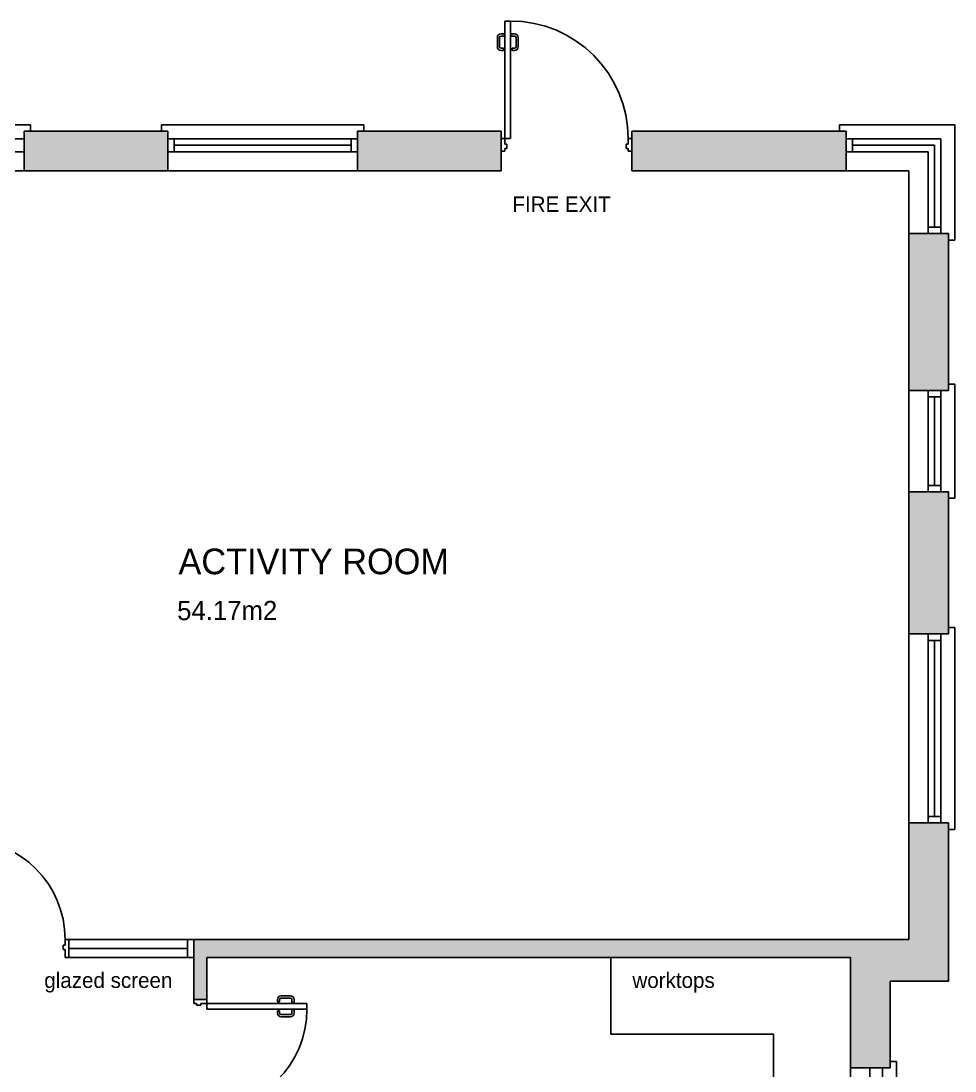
# Model space of a CAD drawing. Extents: x -3138 to 23381, y 5420 to 23275.
# Drawn here: x 16096 to 23381, y 15079 to 23275 of the extents above; entities that cross this region are included whole.
import ezdxf

# ---------------------------------------------------------------- set-up
doc = ezdxf.new("R2010")
doc.units = 0
for name, color, linetype in [('A-DOORS___FRAMES-G', 150, 'CONTINUOUS'), ('A-EXTERNAL_-WALL_G', 7, 'CONTINUOUS'), ('A-INTERNAL_WALL_G', 7, 'CONTINUOUS'), ('A-WINDOW_G', 62, 'CONTINUOUS'), ('AREA', 6, 'CONTINUOUS'), ('KITCHEN_UNITS', 33, 'CONTINUOUS'), ('ROOM_TITLES', 7, 'CONTINUOUS'), ('TEXT', 7, 'CONTINUOUS'), ('WALLSHADE', 254, 'CONTINUOUS')]:
    doc.layers.add(name, color=color, linetype=linetype)
doc.styles.add('STYLE2', font='comic.ttf', dxfattribs={"height": 200})

# ---------------------------------------------------------------- blocks, each defined once
blk = doc.blocks.new('*U13')
at = {"layer": 'WALLSHADE', "linetype": 'CONTINUOUS'}
for points in [[(16120.7, 22105.1), (16120.7, 22415.1), (17240.7, 22105.1)], [(17240.7, 22105.1), (16120.7, 22415.1), (17240.7, 22415.1)], [(18720.7, 22105.1), (18720.7, 22415.1), (18785.7, 22105.1)], [(18785.7, 22105.1), (18720.7, 22415.1), (18785.7, 22415.1)], [(18785.7, 22105.1), (18785.7, 22415.1), (18885.7, 22105.1)], [(18885.7, 22105.1), (18785.7, 22415.1), (18885.7, 22415.1)], [(18885.7, 22105.1), (18885.7, 22415.1), (19390.7, 22105.1)], [(19390.7, 22105.1), (18885.7, 22415.1), (19390.7, 22415.1)], [(19390.7, 22105.1), (19390.7, 22415.1), (19840.7, 22105.1)], [(19840.7, 22105.1), (19390.7, 22415.1), (19840.7, 22415.1)], [(20860.7, 22105.1), (20860.7, 22415.1), (20865.7, 22105.1)], [(20865.7, 22105.1), (20860.7, 22415.1), (20865.7, 22415.1)], [(20865.7, 22105.1), (20865.7, 22415.1), (22530.7, 22105.1)], [(22530.7, 22105.1), (20865.7, 22415.1), (22530.7, 22415.1)], [(23020.7, 20390.1), (23020.7, 21615.1), (23330.7, 20390.1)], [(23330.7, 20390.1), (23020.7, 21615.1), (23330.7, 21615.1)], [(23020.7, 18490.1), (23020.7, 19600.1), (23330.7, 18490.1)], [(23330.7, 18490.1), (23020.7, 19600.1), (23330.7, 19600.1)], [(23020.7, 15779.1), (23020.7, 17015.1), (23330.7, 15779.1)], [(23330.7, 15779.1), (23020.7, 17015.1), (23330.7, 17015.1)], [(17444.7, 15636.1), (17444.7, 16106.1), (17544.7, 15636.1)], [(17544.7, 15636.1), (17444.7, 16106.1), (17544.7, 16106.1)], [(17544.7, 15966.1), (17544.7, 16106.1), (17888.7, 15966.1)], [(17888.7, 15966.1), (17544.7, 16106.1), (17888.7, 16106.1)], [(17888.7, 15966.1), (17888.7, 16106.1), (17988.7, 15966.1)], [(17988.7, 15966.1), (17888.7, 16106.1), (17988.7, 16106.1)], [(17988.7, 15966.1), (17988.7, 16106.1), (18275.7, 15966.1)], [(18275.7, 15966.1), (17988.7, 16106.1), (18275.7, 16106.1)], [(18275.7, 15966.1), (18275.7, 16106.1), (18543.1, 15966.1)], [(18543.1, 15966.1), (18275.7, 16106.1), (18543.1, 16106.1)], [(18543.1, 15966.1), (18543.1, 16106.1), (18545.9, 15966.1)], [(18545.9, 15966.1), (18543.1, 16106.1), (18545.9, 16106.1)], [(18545.9, 15966.1), (18545.9, 16106.1), (18549.4, 15966.1)], [(18549.4, 15966.1), (18545.9, 16106.1), (18549.4, 16106.1)], [(18549.4, 15966.1), (18549.4, 16106.1), (18553.6, 15966.1)], [(18553.6, 15966.1), (18549.4, 16106.1), (18553.6, 16106.1)], [(18553.6, 15966.1), (18553.6, 16106.1), (18558.3, 15966.1)], [(18558.3, 15966.1), (18553.6, 16106.1), (18558.3, 16106.1)], [(18558.3, 15966.1), (18558.3, 16106.1), (18563.3, 15966.1)], [(18563.3, 15966.1), (18558.3, 16106.1), (18563.3, 16106.1)], [(18563.3, 15966.1), (18563.3, 16106.1), (18568.5, 15966.1)], [(18568.5, 15966.1), (18563.3, 16106.1), (18568.5, 16106.1)], [(18568.5, 15966.1), (18568.5, 16106.1), (18641, 15966.1)], [(18641, 15966.1), (18568.5, 16106.1), (18641, 16106.1)], [(18641, 15966.1), (18641, 16106.1), (18646.2, 15966.1)], [(18646.2, 15966.1), (18641, 16106.1), (18646.2, 16106.1)], [(18646.2, 15966.1), (18646.2, 16106.1), (18651.3, 15966.1)], [(18651.3, 15966.1), (18646.2, 16106.1), (18651.3, 16106.1)], [(18651.3, 15966.1), (18651.3, 16106.1), (18655.9, 15966.1)], [(18655.9, 15966.1), (18651.3, 16106.1), (18655.9, 16106.1)], [(18655.9, 15966.1), (18655.9, 16106.1), (18660.1, 15966.1)], [(18660.1, 15966.1), (18655.9, 16106.1), (18660.1, 16106.1)], [(18660.1, 15966.1), (18660.1, 16106.1), (18663.7, 15966.1)], [(18663.7, 15966.1), (18660.1, 16106.1), (18663.7, 16106.1)], [(18663.7, 15966.1), (18663.7, 16106.1), (18666.4, 15966.1)], [(18666.4, 15966.1), (18663.7, 16106.1), (18666.4, 16106.1)], [(18666.4, 15966.1), (18666.4, 16106.1), (18720.7, 15966.1)], [(18720.7, 15966.1), (18666.4, 16106.1), (18720.7, 16106.1)], [(18720.7, 15966.1), (18720.7, 16106.1), (18785.7, 15966.1)], [(18785.7, 15966.1), (18720.7, 16106.1), (18785.7, 16106.1)], [(18785.7, 15966.1), (18785.7, 16106.1), (18885.7, 15966.1)], [(18885.7, 15966.1), (18785.7, 16106.1), (18885.7, 16106.1)], [(18885.7, 15966.1), (18885.7, 16106.1), (19390.7, 15966.1)], [(19390.7, 15966.1), (18885.7, 16106.1), (19390.7, 16106.1)], [(19390.7, 15966.1), (19390.7, 16106.1), (19840.7, 15966.1)], [(19840.7, 15966.1), (19390.7, 16106.1), (19840.7, 16106.1)], [(19840.7, 15966.1), (19840.7, 16106.1), (20860.7, 15966.1)], [(20860.7, 15966.1), (19840.7, 16106.1), (20860.7, 16106.1)], [(20860.7, 15966.1), (20860.7, 16106.1), (20865.7, 15966.1)], [(20865.7, 15966.1), (20860.7, 16106.1), (20865.7, 16106.1)], [(20865.7, 15966.1), (20865.7, 16106.1), (22530.7, 15966.1)], [(22530.7, 15966.1), (20865.7, 16106.1), (22530.7, 16106.1)], [(22530.7, 15966.1), (22530.7, 16106.1), (22565.7, 15966.1)], [(22565.7, 15966.1), (22530.7, 16106.1), (22565.7, 16106.1)], [(22565.7, 15104.1), (22565.7, 16106.1), (22875.7, 15104.1)], [(22875.7, 15104.1), (22565.7, 16106.1), (22875.7, 16106.1)], [(22875.7, 15779.1), (22875.7, 16106.1), (23020.7, 15779.1)], [(23020.7, 15779.1), (22875.7, 16106.1), (23020.7, 16106.1)]]:
    blk.add_solid(points, dxfattribs=at)

msp = doc.modelspace()

# ---------------------------------------------------------------- linework, layer by layer
at = {"layer": 'A-DOORS___FRAMES-G'}
for p, q in [((19870.7, 23274.8), (19870.7, 22358.8)), ((19914.7, 23274.8), (19870.7, 23274.8)), ((19914.7, 23274.8), (19914.7, 22358.8)), ((19811.1, 23146.2), (19811.1, 23073.7)), ((19828.1, 23146.2), (19828.1, 23073.7)), ((19868.1, 23174.7), (19839.6, 23174.7)), ((19868.1, 23157.7), (19839.6, 23157.7)), ((19868.1, 23174.7), (19868.1, 23157.7)), ((19916.9, 23174.7), (19916.9, 23157.7)), ((19916.9, 23174.7), (19945.4, 23174.7)), ((19916.9, 23157.7), (19945.4, 23157.7)), ((19956.9, 23146.2), (19956.9, 23073.7)), ((19973.9, 23146.2), (19973.9, 23073.7)), ((19858.1, 23062.2), (19839.6, 23062.2)), ((19858.1, 23045.2), (19839.6, 23045.2)), ((19858.1, 23062.2), (19858.1, 23045.2)), ((19926.9, 23062.2), (19945.4, 23062.2)), ((19926.9, 23062.2), (19926.9, 23045.2)), ((19926.9, 23045.2), (19945.4, 23045.2)), ((19840.7, 22358.8), (19870.7, 22358.8)), ((19870.7, 22358.8), (19870.7, 22312.8)), ((19914.7, 22358.8), (19870.7, 22358.8)), ((19870.7, 22312.8), (19884.7, 22312.8)), ((19884.7, 22312.8), (19884.7, 22279.8)), ((20830.7, 22312.8), (20816.7, 22312.8)), ((20816.7, 22312.8), (20816.7, 22279.8)), ((20860.7, 22358.8), (20830.7, 22358.8)), ((20830.7, 22358.8), (20830.7, 22312.8)), ((19840.7, 22258.8), (19870.7, 22258.8)), ((19870.7, 22279.8), (19884.7, 22279.8)), ((19870.7, 22279.8), (19870.7, 22258.8)), ((20830.7, 22279.8), (20816.7, 22279.8)), ((20830.7, 22279.8), (20830.7, 22258.8)), ((20860.7, 22258.8), (20830.7, 22258.8)), ((16469.7, 16106.1), (16439.7, 16106.1)), ((16439.7, 16106.1), (16439.7, 16060.1)), ((16469.7, 16106.1), (17444.7, 16106.1)), ((16469.7, 16106.1), (16469.7, 15966.1)), ((17394.7, 16106.1), (17394.7, 15966.1)), ((16439.7, 16060.1), (16425.7, 16060.1)), ((16425.7, 16060.1), (16425.7, 16027.1)), ((16439.7, 16027.1), (16425.7, 16027.1)), ((16439.7, 16027.1), (16439.7, 15966.1)), ((16469.7, 16036.1), (17394.7, 16036.1)), ((16469.7, 15966.1), (16439.7, 15966.1)), ((16469.7, 15966.1), (17444.7, 15966.1)), ((18197, 15665.7), (18124.5, 15665.7)), ((17444.7, 15636.1), (17444.7, 15606.1)), ((17465.7, 15606.1), (17444.7, 15606.1)), ((17465.7, 15606.1), (17465.7, 15592.1)), ((17498.7, 15592.1), (17465.7, 15592.1)), ((17498.7, 15606.1), (17498.7, 15592.1)), ((17544.7, 15606.1), (17498.7, 15606.1)), ((17544.7, 15636.1), (17544.7, 15606.1)), ((17544.7, 15562.1), (17544.7, 15606.1)), ((18325.7, 15606.1), (17544.7, 15606.1)), ((18096, 15618.7), (18096, 15637.2)), ((18113, 15618.7), (18096, 15618.7)), ((18113, 15618.7), (18113, 15637.2)), ((18197, 15648.7), (18124.5, 15648.7)), ((18208.5, 15608.7), (18208.5, 15637.2)), ((18225.5, 15608.7), (18208.5, 15608.7)), ((18225.5, 15608.7), (18225.5, 15637.2)), ((18325.7, 15562.1), (18325.7, 15606.1)), ((18325.7, 15562.1), (17544.7, 15562.1)), ((18096, 15549.8), (18096, 15531.3)), ((18113, 15549.8), (18096, 15549.8)), ((18113, 15549.8), (18113, 15531.3)), ((18197, 15519.8), (18124.5, 15519.8)), ((18197, 15502.8), (18124.5, 15502.8)), ((18225.5, 15559.8), (18208.5, 15559.8)), ((18208.5, 15559.8), (18208.5, 15531.3)), ((18225.5, 15559.8), (18225.5, 15531.3))]:
    msp.add_line(p, q, dxfattribs=at)
for centre, radius, start, end in [((19914.7, 22358.8), 916, 0, 90), ((19839.6, 23146.2), 28.5, 90, 180), ((19839.6, 23146.2), 11.5, 90, 180), ((19945.4, 23146.2), 28.5, 0, 90), ((19945.4, 23146.2), 11.5, 0, 90), ((19839.6, 23073.7), 28.5, 180, 270), ((19839.6, 23073.7), 11.5, 180, 270), ((19945.4, 23073.7), 28.5, 270, 0), ((19945.4, 23073.7), 11.5, 270, 0), ((15658.7, 16106.1), 781, 0, 90), ((18124.5, 15637.2), 28.5, 90, 180), ((18197, 15637.2), 28.5, 0, 90), ((18124.5, 15637.2), 11.5, 90, 180), ((18197, 15637.2), 11.5, 0, 90), ((17544.7, 15562.1), 781, 270, 0), ((18124.5, 15531.3), 28.5, 180, 270), ((18124.5, 15531.3), 11.5, 180, 270), ((18197, 15531.3), 28.5, 270, 0), ((18197, 15531.3), 11.5, 270, 0)]:
    msp.add_arc(centre, radius, start, end, dxfattribs=at)
at = {"layer": 'A-EXTERNAL_-WALL_G'}
for p, q in [((16120.7, 22415.1), (17240.7, 22415.1)), ((16120.7, 22415.1), (16120.7, 22105.1)), ((17240.7, 22415.1), (17240.7, 22105.1)), ((18720.7, 22415.1), (19840.7, 22415.1)), ((18720.7, 22415.1), (18720.7, 22105.1)), ((19840.7, 22415.1), (19840.7, 22105.1)), ((20860.7, 22415.1), (22530.7, 22415.1)), ((20860.7, 22415.1), (20860.7, 22105.1)), ((22530.7, 22415.1), (22530.7, 22105.1)), ((16120.7, 22105.1), (17240.7, 22105.1)), ((18720.7, 22105.1), (19840.7, 22105.1)), ((20860.7, 22105.1), (22530.7, 22105.1)), ((23020.7, 22105.1), (23020.7, 20390.1)), ((23330.7, 21615.1), (23020.7, 21615.1)), ((23330.7, 21615.1), (23330.7, 20390.1)), ((23330.7, 20390.1), (23020.7, 20390.1)), ((23020.7, 19600.1), (23020.7, 18490.1)), ((23330.7, 19600.1), (23020.7, 19600.1)), ((23330.7, 19600.1), (23330.7, 18490.1)), ((23330.7, 18490.1), (23020.7, 18490.1)), ((23020.7, 17015.1), (23020.7, 16106.1)), ((23330.7, 17015.1), (23020.7, 17015.1)), ((23330.7, 17015.1), (23330.7, 15779.1)), ((17444.7, 16106.1), (17444.7, 15636.1)), ((17544.7, 15966.1), (17544.7, 15636.1)), ((22565.7, 15966.1), (22565.7, 15104.1)), ((22875.7, 15779.1), (23330.7, 15779.1)), ((22875.7, 15779.1), (22875.7, 15104.1)), ((17544.7, 15636.1), (17444.7, 15636.1)), ((22875.7, 15104.1), (22565.7, 15104.1))]:
    msp.add_line(p, q, dxfattribs=at)
at = {"layer": 'A-INTERNAL_WALL_G'}
for p, q in [((17444.7, 16106.1), (23020.7, 16106.1)), ((17544.7, 15966.1), (22565.7, 15966.1))]:
    msp.add_line(p, q, dxfattribs=at)
at = {"layer": 'A-WINDOW_G'}
for p, q in [((16170.7, 22465.1), (14590.7, 22465.1)), ((16170.7, 22465.1), (16170.7, 22415.1)), ((17190.7, 22465.1), (17190.7, 22415.1)), ((18770.7, 22465.1), (17190.7, 22465.1)), ((18770.7, 22465.1), (18770.7, 22415.1)), ((22480.7, 22465.1), (22480.7, 22415.1)), ((22480.7, 22465.1), (23380.7, 22465.1)), ((23380.7, 21565.1), (23380.7, 22465.1)), ((16120.7, 22354.6), (14640.7, 22354.6)), ((18720.7, 22354.6), (17240.7, 22354.6)), ((17290.7, 22354.6), (17290.7, 22254.6)), ((18670.7, 22304.6), (17290.7, 22304.6)), ((18670.7, 22354.6), (18670.7, 22254.6)), ((22530.7, 22354.6), (23270.2, 22354.6)), ((22580.7, 22354.6), (22580.7, 22254.6)), ((22580.7, 22304.6), (23220.2, 22304.6)), ((23220.2, 21665.1), (23220.2, 22304.6)), ((23270.2, 21615.1), (23270.2, 22354.6)), ((16120.7, 22254.6), (14640.7, 22254.6)), ((18720.7, 22254.6), (17240.7, 22254.6)), ((22530.7, 22254.6), (23170.2, 22254.6)), ((23170.2, 21615.1), (23170.2, 22254.6)), ((16120.7, 22105.1), (14640.7, 22105.1)), ((18720.7, 22105.1), (17240.7, 22105.1)), ((22530.7, 22105.1), (23020.7, 22105.1)), ((23020.7, 21615.1), (23020.7, 22105.1)), ((23270.2, 21665.1), (23170.2, 21665.1)), ((23380.7, 21565.1), (23330.7, 21565.1)), ((23380.7, 20440.1), (23330.7, 20440.1)), ((23380.7, 19550.1), (23380.7, 20440.1)), ((23020.7, 19600.1), (23020.7, 20390.1)), ((23170.2, 19600.1), (23170.2, 20390.1)), ((23270.2, 20340.1), (23170.2, 20340.1)), ((23220.2, 19650.1), (23220.2, 20340.1)), ((23270.2, 19600.1), (23270.2, 20390.1)), ((23270.2, 19650.1), (23170.2, 19650.1)), ((23380.7, 19550.1), (23330.7, 19550.1)), ((23380.7, 18540.1), (23330.7, 18540.1)), ((23380.7, 16965.1), (23380.7, 18540.1)), ((23020.7, 17015.1), (23020.7, 18490.1)), ((23170.2, 17015.1), (23170.2, 18490.1)), ((23270.2, 17015.1), (23270.2, 18490.1)), ((23270.2, 18440.1), (23170.2, 18440.1)), ((23220.2, 17065.1), (23220.2, 18440.1)), ((23270.2, 17065.1), (23170.2, 17065.1)), ((23380.7, 16965.1), (23330.7, 16965.1)), ((22565.7, 13747.1), (22565.7, 15104.1)), ((22715.2, 13747.1), (22715.2, 15104.1)), ((22815.2, 13747.1), (22815.2, 15104.1)), ((22925.7, 15154.1), (22875.7, 15154.1)), ((22925.7, 13697.1), (22925.7, 15154.1))]:
    msp.add_line(p, q, dxfattribs=at)
at = {"layer": 'KITCHEN_UNITS'}
for p, q in [((20695.7, 15966.1), (20695.7, 15366.1)), ((20695.7, 15366.1), (21965.7, 15366.1)), ((21965.7, 15366.1), (21965.7, 13475.1))]:
    msp.add_line(p, q, dxfattribs=at)

# ---------------------------------------------------------------- block references
at = {"layer": 'WALLSHADE', "linetype": 'CONTINUOUS'}
msp.add_blockref('*U13', (0, 0), dxfattribs=at)

# ---------------------------------------------------------------- texts
at = {"layer": 'AREA', "linetype": 'CONTINUOUS', "style": 'STYLE2'}
msp.add_text('54.17m2', height=150, dxfattribs=at).set_placement((17313.5, 18598.6))
at = {"layer": 'ROOM_TITLES', "linetype": 'CONTINUOUS', "style": 'STYLE2'}
msp.add_text('ACTIVITY ROOM', height=200, dxfattribs=at).set_placement((17323.8, 18956.6))
at = {"layer": 'TEXT', "linetype": 'CONTINUOUS', "style": 'STYLE2'}
for s, p in [('FIRE EXIT', (19928.4, 21785.2)), ('glazed screen', (16277.3, 15727.4)), ('worktops', (20864.7, 15727.4))]:
    msp.add_text(s, height=120, dxfattribs=at).set_placement(p)

doc.saveas('drawing.dxf')
